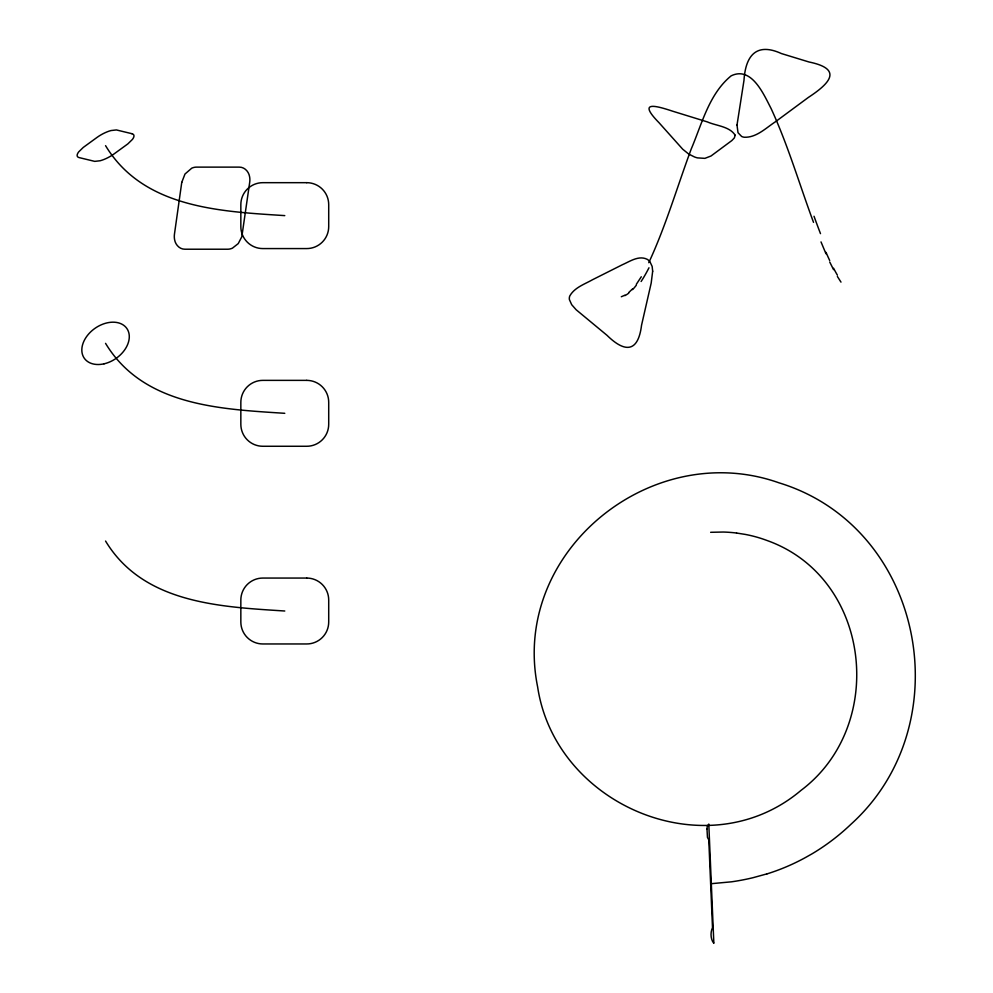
<?xml version="1.0" encoding="UTF-8"?>
<svg xmlns="http://www.w3.org/2000/svg" width="993" height="993" viewBox="0 0 993 993"><rect width="100%" height="100%" fill="white"/><g stroke="black" fill="none" stroke-linecap="round" stroke-linejoin="round"><path stroke-width="1.49" d="M648.777 262.686C665.856 225.957 677.139 186.945 691.215 149.037C701.964 123.79 709.052 93.901 731.158 75.84C751.627 65.861 763.679 94.335 771.089 108.522C788.094 145.338 799.415 184.413 813.528 222.358M641.292 276.774L636.339 284.296M632.578 288.876L628.743 292.525M624.932 295.182L621.32 296.746M766.857 873.902L752.88 877.738A234.348 232.449 77.5 0 1 731.568 881.809L710.64 883.745M710.64 532.298L723.338 532.037A146.43 143.315 -88.4 0 1 736.558 533.03M284.78 215.618C219.999 211.435 143.277 208.12 105.556 145.661M284.78 413.311C219.999 409.128 143.277 405.814 105.556 343.355M284.78 611.005C219.999 606.822 143.277 603.508 105.556 541.048M736.558 533.042L745.383 534.433A136.364 133.546 -75.6 0 1 766.745 540.391C871.072 577.256 887.581 725.25 801.09 790.316C707.388 869.62 555.472 805.944 537.623 686.871C510.34 552.071 651.445 437.64 778.872 482.784C924.024 526.998 961.807 723.971 851.026 824.19A220.769 218.919 54.7 0 1 812.075 853.806L805.968 857.257A213.47 211.72 68.6 0 1 766.869 873.939M131.957 133.707L116.392 129.934L110.98 130.555A15.876 5.102 -28.7 0 0 97.029 137.419L83.275 147.423L78.67 151.917A17.924 5.747 -28.7 0 0 79.155 157.602L94.732 161.375L100.132 160.754A15.876 5.102 -28.7 0 0 114.083 153.903L127.849 143.886L132.454 139.392A17.924 5.747 -28.7 0 0 131.957 133.72M840.984 282.124L837.384 276.464M833.561 269.637L829.726 262.015M825.977 253.786L821.012 241.907M628.755 293.121A136.724 43.593 -85.4 0 1 624.92 295.604M636.352 285.165A119.346 35.847 -82.1 0 1 632.566 289.621M648.975 267.775A128.531 33.328 -78 0 1 641.106 281.503M820.491 233.64A128.531 15.044 72 0 1 814.012 216.251M829.701 260.514A119.346 25.197 75.1 0 1 826.015 252.334M837.36 275.123A136.724 34.544 77.5 0 1 833.586 268.259M706.991 829.056L707.463 837.397L708.779 839.855L712.502 927.648C710.305 932.278 710.429 939.279 713.855 943.35L708.791 824.091L707.252 826.449L706.991 829.056M652.674 271.213L651.185 283.104L641.552 325.207C638.164 352.54 624.932 352.949 606.984 335.299L576.163 309.766L571.683 304.677L569.411 299.625A6.579 6.181 73.7 0 1 569.783 295.964C574.513 287.511 584.542 284.246 592.548 279.716L622.363 264.734C629.934 261.432 638.822 255.089 647.225 259.334A9.893 9.297 73.7 0 1 649.993 261.817L652.153 266.434L652.674 271.213M735.192 135.247L734.336 137.928L731.853 140.547L710.988 156.013L704.893 158.359L697.508 157.887A10.836 4.133 20.8 0 1 694.554 156.981L688.794 154.114L682.75 149.248L659.004 122.698C637.717 100.963 654.511 105.171 672.795 111.241L707.376 121.916C716.437 125.912 729.57 126.334 735.192 135.247M737.005 125.056L738.01 132.69L741.597 136.438A11.817 8.329 -27.5 0 0 744.266 137.245C756.467 137.742 765.888 127.998 775.434 121.767L808.376 97.426C829.788 83.387 843.38 69.026 808.96 61.976L781.454 53.572C756.294 42.054 745.52 55.72 743.98 80.396L737.005 125.056M181.756 182.389L174.483 233.963A13.269 9.297 -78.1 0 0 174.582 239.574C175.327 244.638 179.609 249.355 184.959 249.218L227.645 249.218A20.766 14.547 -78.1 0 0 232.436 248.151L238.246 243.583L241.82 236.731L249.69 182.389A13.269 9.297 -78.1 0 0 249.603 176.766C248.846 171.702 244.576 166.998 239.214 167.122L196.54 167.122A20.766 14.547 -78.1 0 0 191.736 168.189L184.983 174.036L181.756 182.389M306.738 182.675L262.81 182.675A21.97 21.97 0 0 0 240.84 204.645L240.84 226.603A21.97 21.97 0 0 0 262.81 248.573L306.738 248.573A21.97 21.97 0 0 0 328.708 226.603L328.708 204.645A21.97 21.97 0 0 0 306.738 182.675M306.738 380.369L262.81 380.369A21.97 21.97 0 0 0 240.84 402.326L240.84 424.296A21.97 21.97 0 0 0 262.81 446.267L306.738 446.267A21.97 21.97 0 0 0 328.708 424.296L328.708 402.326A21.97 21.97 0 0 0 306.738 380.369M306.738 578.063L262.81 578.063A21.97 21.97 0 0 0 240.84 600.02L240.84 621.99A21.97 21.97 0 0 0 262.81 643.96L306.738 643.96A21.97 21.97 0 0 0 328.708 621.99L328.708 600.02A21.97 21.97 0 0 0 306.738 578.063M104.042 363.823A25.979 18.37 -35 0 0 126.831 328.447A25.979 18.37 -35 0 0 85.795 337.769A25.979 18.37 -35 0 0 104.042 363.823"/></g></svg>
